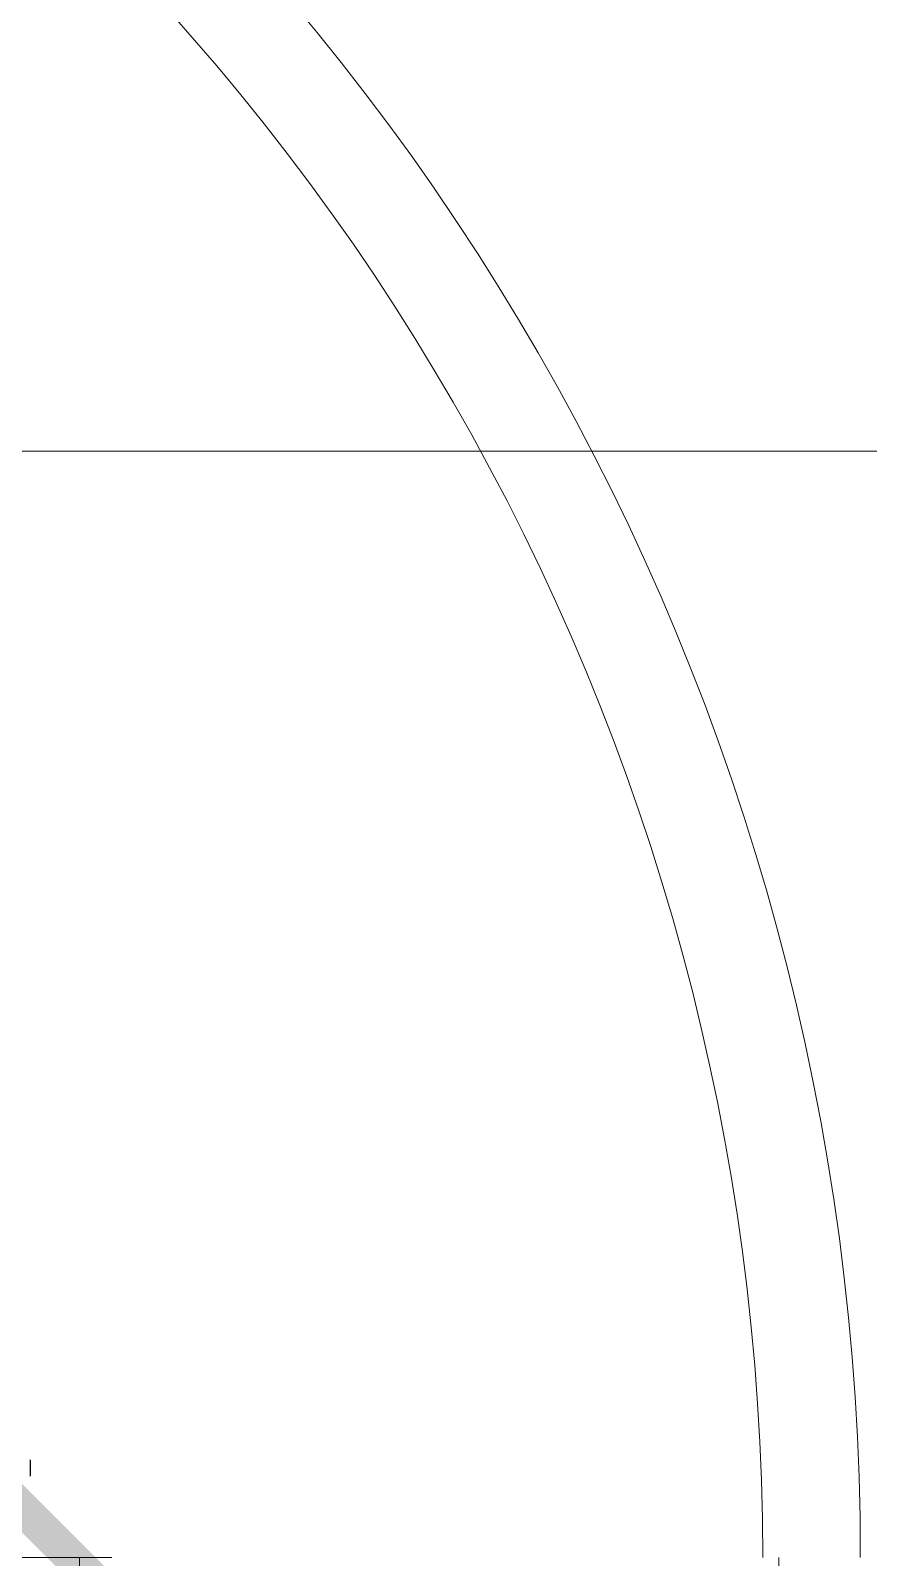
# Model space of a CAD drawing. Header units: inches. Extents: x 3324238 to 135265466, y -1036581 to 20094598.
# Drawn here: x 3353736.61 to 3353740.76, y -519026.07 to -519018.51 of the extents above; entities that cross this region are included whole.
import ezdxf

# ---------------------------------------------------------------- set-up
doc = ezdxf.new("R2010")
doc.units = ezdxf.units.IN
doc.header["$MEASUREMENT"] = 0
doc.layers.add('PDF_Geometry', color=7, linetype='Continuous')
doc.layers.add('PDF_Solid Fills', color=7, linetype='Continuous')

msp = doc.modelspace()

# ---------------------------------------------------------------- linework, layer by layer
at = {"layer": 'PDF_Geometry', "color": 32, "lineweight": 13, "true_color": 0xdd6e00}
msp.add_lwpolyline([(3353740.2386, -519026.0718, 1.00015), (3353717.3563, -519026.0718), (3353717.3563, -519077.0734)], format="xyb", dxfattribs=at)
at = {"layer": 'PDF_Geometry', "color": 152, "lineweight": 13, "true_color": 0x006edd}
for points in [[(3353729.6032, -519020.5929), (3353747.0871, -519020.5929)], [(3353736.8546, -519026.0718), (3353736.8546, -519047.4232)]]:
    msp.add_lwpolyline(points, dxfattribs=at)
at = {"layer": 'PDF_Geometry', "lineweight": 25}
msp.add_lwpolyline([(3353736.6129, -519025.6689), (3353736.6129, -519025.5883)], dxfattribs=at)
at = {"layer": 'PDF_Geometry', "color": 252, "lineweight": 13, "true_color": 0x979797}
msp.add_lwpolyline([(3353728.9586, -519026.0718), (3353737.0157, -519026.0718)], dxfattribs=at)
at = {"layer": 'PDF_Geometry', "color": 32, "lineweight": 13, "true_color": 0xdd6e00}
msp.add_lwpolyline([(3353740.3192, -519077.0734), (3353740.3192, -519026.0718)], dxfattribs=at)
msp.add_arc((3353728.7974, -519026.0638), 11.9246, 359.96181, 180.03819, dxfattribs=at)
at = {"layer": 'PDF_Solid Fills', "color": 152, "lineweight": 30, "true_color": 0x006edd, "transparency": 33554559}
for points in [[(3353737.4186, -519026.5552), (3353736.2906, -519025.6689), (3353736.3711, -519025.5078)], [(3353737.2574, -519026.6358), (3353737.4186, -519026.5552), (3353736.2906, -519025.6689)]]:
    msp.add_solid(points, dxfattribs=at)

doc.saveas('drawing.dxf')
